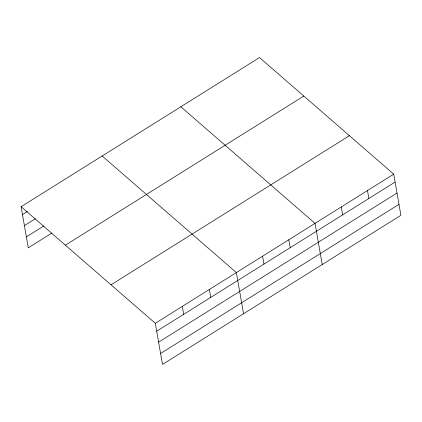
<?xml version="1.0" encoding="UTF-8"?>
<svg xmlns="http://www.w3.org/2000/svg" width="422" height="422" viewBox="0 0 422 422"><rect width="100%" height="100%" fill="white"/><g stroke="black" fill="none" stroke-linecap="round" stroke-linejoin="round"><path stroke-width="0.63" d="M21.1 206.696L259.509 57.566L393.721 174.159L400.9 215.304L162.491 364.434L155.312 323.289L21.1 206.696L28.279 247.841L51.99 233.013M22.482 214.608L27.446 211.506M24.397 225.575L35.422 218.68M26.37 236.874L44.015 225.839M65.389 245.171L303.798 96.042M111.023 284.813L349.427 135.684M155.312 323.289L393.721 174.159M156.694 331.201L395.097 182.072M158.609 342.168L397.012 193.039M160.576 353.467L398.985 204.338M180.832 106.777L315.044 223.37L322.223 264.52M102.161 155.992L236.367 272.58L243.552 313.731M367.493 190.559L368.875 198.477M341.271 206.965L342.648 214.882M288.817 239.775L290.199 247.693M262.595 256.18L263.977 264.093M209.349 289.481L210.731 297.399M182.33 306.388L183.712 314.3"/></g></svg>
